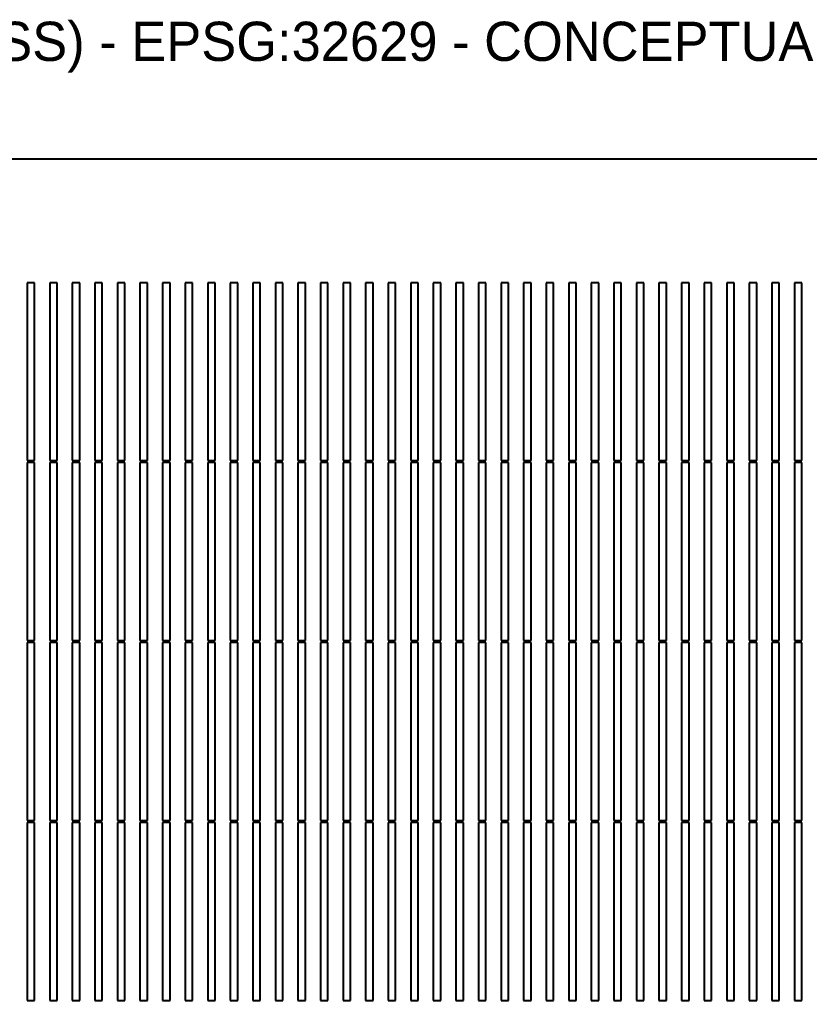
# Model space of a CAD drawing. Header units: metres. Extents: x 570524 to 572472, y 4163279 to 4164690.
# Drawn here: x 571719.2 to 571960.9, y 4164389.7 to 4164689.7 of the extents above; entities that cross this region are included whole.
import ezdxf

# ---------------------------------------------------------------- set-up
doc = ezdxf.new("R2010")
doc.units = ezdxf.units.M

msp = doc.modelspace()

# ---------------------------------------------------------------- linework, layer by layer
at = {"layer": 'BOUNDARY'}
msp.add_line((572439.442, 4164647.038), (570524.239, 4164647.038), dxfattribs=at)
at = {"layer": 'PV_TABLE'}
for p, q in [((571723.839, 4164609.205), (571721.561, 4164609.205)), ((571721.561, 4164609.205), (571721.561, 4164554.775)), ((571723.839, 4164554.775), (571723.839, 4164609.205)), ((571730.739, 4164609.205), (571728.461, 4164609.205)), ((571728.461, 4164609.205), (571728.461, 4164554.775)), ((571730.739, 4164554.775), (571730.739, 4164609.205)), ((571737.649, 4164609.205), (571735.371, 4164609.205)), ((571735.371, 4164609.205), (571735.371, 4164554.775)), ((571737.649, 4164554.775), (571737.649, 4164609.205)), ((571744.549, 4164609.205), (571742.271, 4164609.205)), ((571742.271, 4164609.205), (571742.271, 4164554.775)), ((571744.549, 4164554.775), (571744.549, 4164609.205)), ((571751.449, 4164609.205), (571749.171, 4164609.205)), ((571749.171, 4164609.205), (571749.171, 4164554.775)), ((571751.449, 4164554.775), (571751.449, 4164609.205)), ((571758.349, 4164609.205), (571756.071, 4164609.205)), ((571756.071, 4164609.205), (571756.071, 4164554.775)), ((571758.349, 4164554.775), (571758.349, 4164609.205)), ((571765.259, 4164609.205), (571762.981, 4164609.205)), ((571762.981, 4164609.205), (571762.981, 4164554.775)), ((571765.259, 4164554.775), (571765.259, 4164609.205)), ((571772.159, 4164609.205), (571769.881, 4164609.205)), ((571769.881, 4164609.205), (571769.881, 4164554.775)), ((571772.159, 4164554.775), (571772.159, 4164609.205)), ((571779.059, 4164609.205), (571776.781, 4164609.205)), ((571776.781, 4164609.205), (571776.781, 4164554.775)), ((571779.059, 4164554.775), (571779.059, 4164609.205)), ((571785.969, 4164609.205), (571783.691, 4164609.205)), ((571783.691, 4164609.205), (571783.691, 4164554.775)), ((571785.969, 4164554.775), (571785.969, 4164609.205)), ((571792.869, 4164609.205), (571790.591, 4164609.205)), ((571790.591, 4164609.205), (571790.591, 4164554.775)), ((571792.869, 4164554.775), (571792.869, 4164609.205)), ((571799.769, 4164609.205), (571797.491, 4164609.205)), ((571797.491, 4164609.205), (571797.491, 4164554.775)), ((571799.769, 4164554.775), (571799.769, 4164609.205)), ((571806.679, 4164609.205), (571804.401, 4164609.205)), ((571804.401, 4164609.205), (571804.401, 4164554.775)), ((571806.679, 4164554.775), (571806.679, 4164609.205)), ((571813.579, 4164609.205), (571811.301, 4164609.205)), ((571811.301, 4164609.205), (571811.301, 4164554.775)), ((571813.579, 4164554.775), (571813.579, 4164609.205)), ((571820.479, 4164609.205), (571818.201, 4164609.205)), ((571818.201, 4164609.205), (571818.201, 4164554.775)), ((571820.479, 4164554.775), (571820.479, 4164609.205)), ((571827.379, 4164609.205), (571825.101, 4164609.205)), ((571825.101, 4164609.205), (571825.101, 4164554.775)), ((571827.379, 4164554.775), (571827.379, 4164609.205)), ((571834.289, 4164609.205), (571832.011, 4164609.205)), ((571832.011, 4164609.205), (571832.011, 4164554.775)), ((571834.289, 4164554.775), (571834.289, 4164609.205)), ((571841.189, 4164609.205), (571838.911, 4164609.205)), ((571838.911, 4164609.205), (571838.911, 4164554.775)), ((571841.189, 4164554.775), (571841.189, 4164609.205)), ((571848.089, 4164609.205), (571845.811, 4164609.205)), ((571845.811, 4164609.205), (571845.811, 4164554.775)), ((571848.089, 4164554.775), (571848.089, 4164609.205)), ((571854.999, 4164609.205), (571852.721, 4164609.205)), ((571852.721, 4164609.205), (571852.721, 4164554.775)), ((571854.999, 4164554.775), (571854.999, 4164609.205)), ((571861.899, 4164609.205), (571859.621, 4164609.205)), ((571859.621, 4164609.205), (571859.621, 4164554.775)), ((571861.899, 4164554.775), (571861.899, 4164609.205)), ((571868.799, 4164609.205), (571866.521, 4164609.205)), ((571866.521, 4164609.205), (571866.521, 4164554.775)), ((571868.799, 4164554.775), (571868.799, 4164609.205)), ((571875.709, 4164609.205), (571873.431, 4164609.205)), ((571873.431, 4164609.205), (571873.431, 4164554.775)), ((571875.709, 4164554.775), (571875.709, 4164609.205)), ((571882.609, 4164609.205), (571880.331, 4164609.205)), ((571880.331, 4164609.205), (571880.331, 4164554.775)), ((571882.609, 4164554.775), (571882.609, 4164609.205)), ((571889.509, 4164609.205), (571887.231, 4164609.205)), ((571887.231, 4164609.205), (571887.231, 4164554.775)), ((571889.509, 4164554.775), (571889.509, 4164609.205)), ((571896.409, 4164609.205), (571894.131, 4164609.205)), ((571894.131, 4164609.205), (571894.131, 4164554.775)), ((571896.409, 4164554.775), (571896.409, 4164609.205)), ((571903.319, 4164609.205), (571901.041, 4164609.205)), ((571901.041, 4164609.205), (571901.041, 4164554.775)), ((571903.319, 4164554.775), (571903.319, 4164609.205)), ((571910.219, 4164609.205), (571907.941, 4164609.205)), ((571907.941, 4164609.205), (571907.941, 4164554.775)), ((571910.219, 4164554.775), (571910.219, 4164609.205)), ((571917.119, 4164609.205), (571914.841, 4164609.205)), ((571914.841, 4164609.205), (571914.841, 4164554.775)), ((571917.119, 4164554.775), (571917.119, 4164609.205)), ((571924.029, 4164609.205), (571921.751, 4164609.205)), ((571921.751, 4164609.205), (571921.751, 4164554.775)), ((571924.029, 4164554.775), (571924.029, 4164609.205)), ((571930.929, 4164609.205), (571928.651, 4164609.205)), ((571928.651, 4164609.205), (571928.651, 4164554.775)), ((571930.929, 4164554.775), (571930.929, 4164609.205)), ((571937.829, 4164609.205), (571935.551, 4164609.205)), ((571935.551, 4164609.205), (571935.551, 4164554.775)), ((571937.829, 4164554.775), (571937.829, 4164609.205)), ((571944.739, 4164609.205), (571942.461, 4164609.205)), ((571942.461, 4164609.205), (571942.461, 4164554.775)), ((571944.739, 4164554.775), (571944.739, 4164609.205)), ((571951.639, 4164609.205), (571949.361, 4164609.205)), ((571949.361, 4164609.205), (571949.361, 4164554.775)), ((571951.639, 4164554.775), (571951.639, 4164609.205)), ((571958.539, 4164609.205), (571956.261, 4164609.205)), ((571956.261, 4164609.205), (571956.261, 4164554.775)), ((571958.539, 4164554.775), (571958.539, 4164609.205)), ((571721.561, 4164554.775), (571723.839, 4164554.775)), ((571723.839, 4164554.175), (571721.561, 4164554.175)), ((571721.561, 4164554.175), (571721.561, 4164499.745)), ((571723.839, 4164499.745), (571723.839, 4164554.175)), ((571728.461, 4164554.775), (571730.739, 4164554.775)), ((571730.739, 4164554.175), (571728.461, 4164554.175)), ((571728.461, 4164554.175), (571728.461, 4164499.745)), ((571730.739, 4164499.745), (571730.739, 4164554.175)), ((571735.371, 4164554.775), (571737.649, 4164554.775)), ((571737.649, 4164554.175), (571735.371, 4164554.175)), ((571735.371, 4164554.175), (571735.371, 4164499.745)), ((571737.649, 4164499.745), (571737.649, 4164554.175)), ((571742.271, 4164554.775), (571744.549, 4164554.775)), ((571744.549, 4164554.175), (571742.271, 4164554.175)), ((571742.271, 4164554.175), (571742.271, 4164499.745)), ((571744.549, 4164499.745), (571744.549, 4164554.175)), ((571749.171, 4164554.775), (571751.449, 4164554.775)), ((571751.449, 4164554.175), (571749.171, 4164554.175)), ((571749.171, 4164554.175), (571749.171, 4164499.745)), ((571751.449, 4164499.745), (571751.449, 4164554.175)), ((571756.071, 4164554.775), (571758.349, 4164554.775)), ((571758.349, 4164554.175), (571756.071, 4164554.175)), ((571756.071, 4164554.175), (571756.071, 4164499.745)), ((571758.349, 4164499.745), (571758.349, 4164554.175)), ((571762.981, 4164554.775), (571765.259, 4164554.775)), ((571765.259, 4164554.175), (571762.981, 4164554.175)), ((571762.981, 4164554.175), (571762.981, 4164499.745)), ((571765.259, 4164499.745), (571765.259, 4164554.175)), ((571769.881, 4164554.775), (571772.159, 4164554.775)), ((571772.159, 4164554.175), (571769.881, 4164554.175)), ((571769.881, 4164554.175), (571769.881, 4164499.745)), ((571772.159, 4164499.745), (571772.159, 4164554.175)), ((571776.781, 4164554.775), (571779.059, 4164554.775)), ((571779.059, 4164554.175), (571776.781, 4164554.175)), ((571776.781, 4164554.175), (571776.781, 4164499.745)), ((571779.059, 4164499.745), (571779.059, 4164554.175)), ((571783.691, 4164554.775), (571785.969, 4164554.775)), ((571785.969, 4164554.175), (571783.691, 4164554.175)), ((571783.691, 4164554.175), (571783.691, 4164499.745)), ((571785.969, 4164499.745), (571785.969, 4164554.175)), ((571790.591, 4164554.775), (571792.869, 4164554.775)), ((571792.869, 4164554.175), (571790.591, 4164554.175)), ((571790.591, 4164554.175), (571790.591, 4164499.745)), ((571792.869, 4164499.745), (571792.869, 4164554.175)), ((571797.491, 4164554.775), (571799.769, 4164554.775)), ((571799.769, 4164554.175), (571797.491, 4164554.175)), ((571797.491, 4164554.175), (571797.491, 4164499.745)), ((571799.769, 4164499.745), (571799.769, 4164554.175)), ((571804.401, 4164554.775), (571806.679, 4164554.775)), ((571806.679, 4164554.175), (571804.401, 4164554.175)), ((571804.401, 4164554.175), (571804.401, 4164499.745)), ((571806.679, 4164499.745), (571806.679, 4164554.175)), ((571811.301, 4164554.775), (571813.579, 4164554.775)), ((571813.579, 4164554.175), (571811.301, 4164554.175)), ((571811.301, 4164554.175), (571811.301, 4164499.745)), ((571813.579, 4164499.745), (571813.579, 4164554.175)), ((571818.201, 4164554.775), (571820.479, 4164554.775)), ((571820.479, 4164554.175), (571818.201, 4164554.175)), ((571818.201, 4164554.175), (571818.201, 4164499.745)), ((571820.479, 4164499.745), (571820.479, 4164554.175)), ((571825.101, 4164554.775), (571827.379, 4164554.775)), ((571827.379, 4164554.175), (571825.101, 4164554.175)), ((571825.101, 4164554.175), (571825.101, 4164499.745)), ((571827.379, 4164499.745), (571827.379, 4164554.175)), ((571832.011, 4164554.775), (571834.289, 4164554.775)), ((571834.289, 4164554.175), (571832.011, 4164554.175)), ((571832.011, 4164554.175), (571832.011, 4164499.745)), ((571834.289, 4164499.745), (571834.289, 4164554.175)), ((571838.911, 4164554.775), (571841.189, 4164554.775)), ((571841.189, 4164554.175), (571838.911, 4164554.175)), ((571838.911, 4164554.175), (571838.911, 4164499.745)), ((571841.189, 4164499.745), (571841.189, 4164554.175)), ((571845.811, 4164554.775), (571848.089, 4164554.775)), ((571848.089, 4164554.175), (571845.811, 4164554.175)), ((571845.811, 4164554.175), (571845.811, 4164499.745)), ((571848.089, 4164499.745), (571848.089, 4164554.175)), ((571852.721, 4164554.775), (571854.999, 4164554.775)), ((571854.999, 4164554.175), (571852.721, 4164554.175)), ((571852.721, 4164554.175), (571852.721, 4164499.745)), ((571854.999, 4164499.745), (571854.999, 4164554.175)), ((571859.621, 4164554.775), (571861.899, 4164554.775)), ((571861.899, 4164554.175), (571859.621, 4164554.175)), ((571859.621, 4164554.175), (571859.621, 4164499.745)), ((571861.899, 4164499.745), (571861.899, 4164554.175)), ((571866.521, 4164554.775), (571868.799, 4164554.775)), ((571868.799, 4164554.175), (571866.521, 4164554.175)), ((571866.521, 4164554.175), (571866.521, 4164499.745)), ((571868.799, 4164499.745), (571868.799, 4164554.175)), ((571873.431, 4164554.775), (571875.709, 4164554.775)), ((571875.709, 4164554.175), (571873.431, 4164554.175)), ((571873.431, 4164554.175), (571873.431, 4164499.745)), ((571875.709, 4164499.745), (571875.709, 4164554.175)), ((571880.331, 4164554.775), (571882.609, 4164554.775)), ((571882.609, 4164554.175), (571880.331, 4164554.175)), ((571880.331, 4164554.175), (571880.331, 4164499.745)), ((571882.609, 4164499.745), (571882.609, 4164554.175)), ((571887.231, 4164554.775), (571889.509, 4164554.775)), ((571889.509, 4164554.175), (571887.231, 4164554.175)), ((571887.231, 4164554.175), (571887.231, 4164499.745)), ((571889.509, 4164499.745), (571889.509, 4164554.175)), ((571894.131, 4164554.775), (571896.409, 4164554.775)), ((571896.409, 4164554.175), (571894.131, 4164554.175)), ((571894.131, 4164554.175), (571894.131, 4164499.745)), ((571896.409, 4164499.745), (571896.409, 4164554.175)), ((571901.041, 4164554.775), (571903.319, 4164554.775)), ((571903.319, 4164554.175), (571901.041, 4164554.175)), ((571901.041, 4164554.175), (571901.041, 4164499.745)), ((571903.319, 4164499.745), (571903.319, 4164554.175)), ((571907.941, 4164554.775), (571910.219, 4164554.775)), ((571910.219, 4164554.175), (571907.941, 4164554.175)), ((571907.941, 4164554.175), (571907.941, 4164499.745)), ((571910.219, 4164499.745), (571910.219, 4164554.175)), ((571914.841, 4164554.775), (571917.119, 4164554.775)), ((571917.119, 4164554.175), (571914.841, 4164554.175)), ((571914.841, 4164554.175), (571914.841, 4164499.745)), ((571917.119, 4164499.745), (571917.119, 4164554.175)), ((571921.751, 4164554.775), (571924.029, 4164554.775)), ((571924.029, 4164554.175), (571921.751, 4164554.175)), ((571921.751, 4164554.175), (571921.751, 4164499.745)), ((571924.029, 4164499.745), (571924.029, 4164554.175)), ((571928.651, 4164554.775), (571930.929, 4164554.775)), ((571930.929, 4164554.175), (571928.651, 4164554.175)), ((571928.651, 4164554.175), (571928.651, 4164499.745)), ((571930.929, 4164499.745), (571930.929, 4164554.175)), ((571935.551, 4164554.775), (571937.829, 4164554.775)), ((571937.829, 4164554.175), (571935.551, 4164554.175)), ((571935.551, 4164554.175), (571935.551, 4164499.745)), ((571937.829, 4164499.745), (571937.829, 4164554.175)), ((571942.461, 4164554.775), (571944.739, 4164554.775)), ((571944.739, 4164554.175), (571942.461, 4164554.175)), ((571942.461, 4164554.175), (571942.461, 4164499.745)), ((571944.739, 4164499.745), (571944.739, 4164554.175)), ((571949.361, 4164554.775), (571951.639, 4164554.775)), ((571951.639, 4164554.175), (571949.361, 4164554.175)), ((571949.361, 4164554.175), (571949.361, 4164499.745)), ((571951.639, 4164499.745), (571951.639, 4164554.175)), ((571956.261, 4164554.775), (571958.539, 4164554.775)), ((571958.539, 4164554.175), (571956.261, 4164554.175)), ((571956.261, 4164554.175), (571956.261, 4164499.745)), ((571958.539, 4164499.745), (571958.539, 4164554.175)), ((571721.561, 4164499.745), (571723.839, 4164499.745)), ((571723.839, 4164499.135), (571721.561, 4164499.135)), ((571721.561, 4164499.135), (571721.561, 4164444.705)), ((571723.839, 4164444.705), (571723.839, 4164499.135)), ((571728.461, 4164499.745), (571730.739, 4164499.745)), ((571730.739, 4164499.135), (571728.461, 4164499.135)), ((571728.461, 4164499.135), (571728.461, 4164444.705)), ((571730.739, 4164444.705), (571730.739, 4164499.135)), ((571735.371, 4164499.745), (571737.649, 4164499.745)), ((571737.649, 4164499.135), (571735.371, 4164499.135)), ((571735.371, 4164499.135), (571735.371, 4164444.705)), ((571737.649, 4164444.705), (571737.649, 4164499.135)), ((571742.271, 4164499.745), (571744.549, 4164499.745)), ((571744.549, 4164499.135), (571742.271, 4164499.135)), ((571742.271, 4164499.135), (571742.271, 4164444.705)), ((571744.549, 4164444.705), (571744.549, 4164499.135)), ((571749.171, 4164499.745), (571751.449, 4164499.745)), ((571751.449, 4164499.135), (571749.171, 4164499.135)), ((571749.171, 4164499.135), (571749.171, 4164444.705)), ((571751.449, 4164444.705), (571751.449, 4164499.135)), ((571756.071, 4164499.745), (571758.349, 4164499.745)), ((571758.349, 4164499.135), (571756.071, 4164499.135)), ((571756.071, 4164499.135), (571756.071, 4164444.705)), ((571758.349, 4164444.705), (571758.349, 4164499.135)), ((571762.981, 4164499.745), (571765.259, 4164499.745)), ((571765.259, 4164499.135), (571762.981, 4164499.135)), ((571762.981, 4164499.135), (571762.981, 4164444.705)), ((571765.259, 4164444.705), (571765.259, 4164499.135)), ((571769.881, 4164499.745), (571772.159, 4164499.745)), ((571772.159, 4164499.135), (571769.881, 4164499.135)), ((571769.881, 4164499.135), (571769.881, 4164444.705)), ((571772.159, 4164444.705), (571772.159, 4164499.135)), ((571776.781, 4164499.745), (571779.059, 4164499.745)), ((571779.059, 4164499.135), (571776.781, 4164499.135)), ((571776.781, 4164499.135), (571776.781, 4164444.705)), ((571779.059, 4164444.705), (571779.059, 4164499.135)), ((571783.691, 4164499.745), (571785.969, 4164499.745)), ((571785.969, 4164499.135), (571783.691, 4164499.135)), ((571783.691, 4164499.135), (571783.691, 4164444.705)), ((571785.969, 4164444.705), (571785.969, 4164499.135)), ((571790.591, 4164499.745), (571792.869, 4164499.745)), ((571792.869, 4164499.135), (571790.591, 4164499.135)), ((571790.591, 4164499.135), (571790.591, 4164444.705)), ((571792.869, 4164444.705), (571792.869, 4164499.135)), ((571797.491, 4164499.745), (571799.769, 4164499.745)), ((571799.769, 4164499.135), (571797.491, 4164499.135)), ((571797.491, 4164499.135), (571797.491, 4164444.705)), ((571799.769, 4164444.705), (571799.769, 4164499.135)), ((571804.401, 4164499.745), (571806.679, 4164499.745)), ((571806.679, 4164499.135), (571804.401, 4164499.135)), ((571804.401, 4164499.135), (571804.401, 4164444.705)), ((571806.679, 4164444.705), (571806.679, 4164499.135)), ((571811.301, 4164499.745), (571813.579, 4164499.745)), ((571813.579, 4164499.135), (571811.301, 4164499.135)), ((571811.301, 4164499.135), (571811.301, 4164444.705)), ((571813.579, 4164444.705), (571813.579, 4164499.135)), ((571818.201, 4164499.745), (571820.479, 4164499.745)), ((571820.479, 4164499.135), (571818.201, 4164499.135)), ((571818.201, 4164499.135), (571818.201, 4164444.705)), ((571820.479, 4164444.705), (571820.479, 4164499.135)), ((571825.101, 4164499.745), (571827.379, 4164499.745)), ((571827.379, 4164499.135), (571825.101, 4164499.135)), ((571825.101, 4164499.135), (571825.101, 4164444.705)), ((571827.379, 4164444.705), (571827.379, 4164499.135)), ((571832.011, 4164499.745), (571834.289, 4164499.745)), ((571834.289, 4164499.135), (571832.011, 4164499.135)), ((571832.011, 4164499.135), (571832.011, 4164444.705)), ((571834.289, 4164444.705), (571834.289, 4164499.135)), ((571838.911, 4164499.745), (571841.189, 4164499.745)), ((571841.189, 4164499.135), (571838.911, 4164499.135)), ((571838.911, 4164499.135), (571838.911, 4164444.705)), ((571841.189, 4164444.705), (571841.189, 4164499.135)), ((571845.811, 4164499.745), (571848.089, 4164499.745)), ((571848.089, 4164499.135), (571845.811, 4164499.135)), ((571845.811, 4164499.135), (571845.811, 4164444.705)), ((571848.089, 4164444.705), (571848.089, 4164499.135)), ((571852.721, 4164499.745), (571854.999, 4164499.745)), ((571854.999, 4164499.135), (571852.721, 4164499.135)), ((571852.721, 4164499.135), (571852.721, 4164444.705)), ((571854.999, 4164444.705), (571854.999, 4164499.135)), ((571859.621, 4164499.745), (571861.899, 4164499.745)), ((571861.899, 4164499.135), (571859.621, 4164499.135)), ((571859.621, 4164499.135), (571859.621, 4164444.705)), ((571861.899, 4164444.705), (571861.899, 4164499.135)), ((571866.521, 4164499.745), (571868.799, 4164499.745)), ((571868.799, 4164499.135), (571866.521, 4164499.135)), ((571866.521, 4164499.135), (571866.521, 4164444.705)), ((571868.799, 4164444.705), (571868.799, 4164499.135)), ((571873.431, 4164499.745), (571875.709, 4164499.745)), ((571875.709, 4164499.135), (571873.431, 4164499.135)), ((571873.431, 4164499.135), (571873.431, 4164444.705)), ((571875.709, 4164444.705), (571875.709, 4164499.135)), ((571880.331, 4164499.745), (571882.609, 4164499.745)), ((571882.609, 4164499.135), (571880.331, 4164499.135)), ((571880.331, 4164499.135), (571880.331, 4164444.705)), ((571882.609, 4164444.705), (571882.609, 4164499.135)), ((571887.231, 4164499.745), (571889.509, 4164499.745)), ((571889.509, 4164499.135), (571887.231, 4164499.135)), ((571887.231, 4164499.135), (571887.231, 4164444.705)), ((571889.509, 4164444.705), (571889.509, 4164499.135)), ((571894.131, 4164499.745), (571896.409, 4164499.745)), ((571896.409, 4164499.135), (571894.131, 4164499.135)), ((571894.131, 4164499.135), (571894.131, 4164444.705)), ((571896.409, 4164444.705), (571896.409, 4164499.135)), ((571901.041, 4164499.745), (571903.319, 4164499.745)), ((571903.319, 4164499.135), (571901.041, 4164499.135)), ((571901.041, 4164499.135), (571901.041, 4164444.705)), ((571903.319, 4164444.705), (571903.319, 4164499.135)), ((571907.941, 4164499.745), (571910.219, 4164499.745)), ((571910.219, 4164499.135), (571907.941, 4164499.135)), ((571907.941, 4164499.135), (571907.941, 4164444.705)), ((571910.219, 4164444.705), (571910.219, 4164499.135)), ((571914.841, 4164499.745), (571917.119, 4164499.745)), ((571917.119, 4164499.135), (571914.841, 4164499.135)), ((571914.841, 4164499.135), (571914.841, 4164444.705)), ((571917.119, 4164444.705), (571917.119, 4164499.135)), ((571921.751, 4164499.745), (571924.029, 4164499.745)), ((571924.029, 4164499.135), (571921.751, 4164499.135)), ((571921.751, 4164499.135), (571921.751, 4164444.705)), ((571924.029, 4164444.705), (571924.029, 4164499.135)), ((571928.651, 4164499.745), (571930.929, 4164499.745)), ((571930.929, 4164499.135), (571928.651, 4164499.135)), ((571928.651, 4164499.135), (571928.651, 4164444.705)), ((571930.929, 4164444.705), (571930.929, 4164499.135)), ((571935.551, 4164499.745), (571937.829, 4164499.745)), ((571937.829, 4164499.135), (571935.551, 4164499.135)), ((571935.551, 4164499.135), (571935.551, 4164444.705)), ((571937.829, 4164444.705), (571937.829, 4164499.135)), ((571942.461, 4164499.745), (571944.739, 4164499.745)), ((571944.739, 4164499.135), (571942.461, 4164499.135)), ((571942.461, 4164499.135), (571942.461, 4164444.705)), ((571944.739, 4164444.705), (571944.739, 4164499.135)), ((571949.361, 4164499.745), (571951.639, 4164499.745)), ((571951.639, 4164499.135), (571949.361, 4164499.135)), ((571949.361, 4164499.135), (571949.361, 4164444.705)), ((571951.639, 4164444.705), (571951.639, 4164499.135)), ((571956.261, 4164499.745), (571958.539, 4164499.745)), ((571958.539, 4164499.135), (571956.261, 4164499.135)), ((571956.261, 4164499.135), (571956.261, 4164444.705)), ((571958.539, 4164444.705), (571958.539, 4164499.135)), ((571721.561, 4164444.705), (571723.839, 4164444.705)), ((571728.461, 4164444.705), (571730.739, 4164444.705)), ((571735.371, 4164444.705), (571737.649, 4164444.705)), ((571742.271, 4164444.705), (571744.549, 4164444.705)), ((571749.171, 4164444.705), (571751.449, 4164444.705)), ((571756.071, 4164444.705), (571758.349, 4164444.705)), ((571762.981, 4164444.705), (571765.259, 4164444.705)), ((571769.881, 4164444.705), (571772.159, 4164444.705)), ((571776.781, 4164444.705), (571779.059, 4164444.705)), ((571783.691, 4164444.705), (571785.969, 4164444.705)), ((571790.591, 4164444.705), (571792.869, 4164444.705)), ((571797.491, 4164444.705), (571799.769, 4164444.705)), ((571804.401, 4164444.705), (571806.679, 4164444.705)), ((571811.301, 4164444.705), (571813.579, 4164444.705)), ((571818.201, 4164444.705), (571820.479, 4164444.705)), ((571825.101, 4164444.705), (571827.379, 4164444.705)), ((571832.011, 4164444.705), (571834.289, 4164444.705)), ((571838.911, 4164444.705), (571841.189, 4164444.705)), ((571845.811, 4164444.705), (571848.089, 4164444.705)), ((571852.721, 4164444.705), (571854.999, 4164444.705)), ((571859.621, 4164444.705), (571861.899, 4164444.705)), ((571866.521, 4164444.705), (571868.799, 4164444.705)), ((571873.431, 4164444.705), (571875.709, 4164444.705)), ((571880.331, 4164444.705), (571882.609, 4164444.705)), ((571887.231, 4164444.705), (571889.509, 4164444.705)), ((571894.131, 4164444.705), (571896.409, 4164444.705)), ((571901.041, 4164444.705), (571903.319, 4164444.705)), ((571907.941, 4164444.705), (571910.219, 4164444.705)), ((571914.841, 4164444.705), (571917.119, 4164444.705)), ((571921.751, 4164444.705), (571924.029, 4164444.705)), ((571928.651, 4164444.705), (571930.929, 4164444.705)), ((571935.551, 4164444.705), (571937.829, 4164444.705)), ((571942.461, 4164444.705), (571944.739, 4164444.705)), ((571949.361, 4164444.705), (571951.639, 4164444.705)), ((571956.261, 4164444.705), (571958.539, 4164444.705)), ((571723.839, 4164444.105), (571721.561, 4164444.105)), ((571721.561, 4164444.105), (571721.561, 4164389.675)), ((571723.839, 4164389.675), (571723.839, 4164444.105)), ((571730.739, 4164444.105), (571728.461, 4164444.105)), ((571728.461, 4164444.105), (571728.461, 4164389.675)), ((571730.739, 4164389.675), (571730.739, 4164444.105)), ((571737.649, 4164444.105), (571735.371, 4164444.105)), ((571735.371, 4164444.105), (571735.371, 4164389.675)), ((571737.649, 4164389.675), (571737.649, 4164444.105)), ((571744.549, 4164444.105), (571742.271, 4164444.105)), ((571742.271, 4164444.105), (571742.271, 4164389.675)), ((571744.549, 4164389.675), (571744.549, 4164444.105)), ((571751.449, 4164444.105), (571749.171, 4164444.105)), ((571749.171, 4164444.105), (571749.171, 4164389.675)), ((571751.449, 4164389.675), (571751.449, 4164444.105)), ((571758.349, 4164444.105), (571756.071, 4164444.105)), ((571756.071, 4164444.105), (571756.071, 4164389.675)), ((571758.349, 4164389.675), (571758.349, 4164444.105)), ((571765.259, 4164444.105), (571762.981, 4164444.105)), ((571762.981, 4164444.105), (571762.981, 4164389.675)), ((571765.259, 4164389.675), (571765.259, 4164444.105)), ((571772.159, 4164444.105), (571769.881, 4164444.105)), ((571769.881, 4164444.105), (571769.881, 4164389.675)), ((571772.159, 4164389.675), (571772.159, 4164444.105)), ((571779.059, 4164444.105), (571776.781, 4164444.105)), ((571776.781, 4164444.105), (571776.781, 4164389.675)), ((571779.059, 4164389.675), (571779.059, 4164444.105)), ((571785.969, 4164444.105), (571783.691, 4164444.105)), ((571783.691, 4164444.105), (571783.691, 4164389.675)), ((571785.969, 4164389.675), (571785.969, 4164444.105)), ((571792.869, 4164444.105), (571790.591, 4164444.105)), ((571790.591, 4164444.105), (571790.591, 4164389.675)), ((571792.869, 4164389.675), (571792.869, 4164444.105)), ((571799.769, 4164444.105), (571797.491, 4164444.105)), ((571797.491, 4164444.105), (571797.491, 4164389.675)), ((571799.769, 4164389.675), (571799.769, 4164444.105)), ((571806.679, 4164444.105), (571804.401, 4164444.105)), ((571804.401, 4164444.105), (571804.401, 4164389.675)), ((571806.679, 4164389.675), (571806.679, 4164444.105)), ((571813.579, 4164444.105), (571811.301, 4164444.105)), ((571811.301, 4164444.105), (571811.301, 4164389.675)), ((571813.579, 4164389.675), (571813.579, 4164444.105)), ((571820.479, 4164444.105), (571818.201, 4164444.105)), ((571818.201, 4164444.105), (571818.201, 4164389.675)), ((571820.479, 4164389.675), (571820.479, 4164444.105)), ((571827.379, 4164444.105), (571825.101, 4164444.105)), ((571825.101, 4164444.105), (571825.101, 4164389.675)), ((571827.379, 4164389.675), (571827.379, 4164444.105)), ((571834.289, 4164444.105), (571832.011, 4164444.105)), ((571832.011, 4164444.105), (571832.011, 4164389.675)), ((571834.289, 4164389.675), (571834.289, 4164444.105)), ((571841.189, 4164444.105), (571838.911, 4164444.105)), ((571838.911, 4164444.105), (571838.911, 4164389.675)), ((571841.189, 4164389.675), (571841.189, 4164444.105)), ((571848.089, 4164444.105), (571845.811, 4164444.105)), ((571845.811, 4164444.105), (571845.811, 4164389.675)), ((571848.089, 4164389.675), (571848.089, 4164444.105)), ((571854.999, 4164444.105), (571852.721, 4164444.105)), ((571852.721, 4164444.105), (571852.721, 4164389.675)), ((571854.999, 4164389.675), (571854.999, 4164444.105)), ((571861.899, 4164444.105), (571859.621, 4164444.105)), ((571859.621, 4164444.105), (571859.621, 4164389.675)), ((571861.899, 4164389.675), (571861.899, 4164444.105)), ((571868.799, 4164444.105), (571866.521, 4164444.105)), ((571866.521, 4164444.105), (571866.521, 4164389.675)), ((571868.799, 4164389.675), (571868.799, 4164444.105)), ((571875.709, 4164444.105), (571873.431, 4164444.105)), ((571873.431, 4164444.105), (571873.431, 4164389.675)), ((571875.709, 4164389.675), (571875.709, 4164444.105)), ((571882.609, 4164444.105), (571880.331, 4164444.105)), ((571880.331, 4164444.105), (571880.331, 4164389.675)), ((571882.609, 4164389.675), (571882.609, 4164444.105)), ((571889.509, 4164444.105), (571887.231, 4164444.105)), ((571887.231, 4164444.105), (571887.231, 4164389.675)), ((571889.509, 4164389.675), (571889.509, 4164444.105)), ((571896.409, 4164444.105), (571894.131, 4164444.105)), ((571894.131, 4164444.105), (571894.131, 4164389.675)), ((571896.409, 4164389.675), (571896.409, 4164444.105)), ((571903.319, 4164444.105), (571901.041, 4164444.105)), ((571901.041, 4164444.105), (571901.041, 4164389.675)), ((571903.319, 4164389.675), (571903.319, 4164444.105)), ((571910.219, 4164444.105), (571907.941, 4164444.105)), ((571907.941, 4164444.105), (571907.941, 4164389.675)), ((571910.219, 4164389.675), (571910.219, 4164444.105)), ((571917.119, 4164444.105), (571914.841, 4164444.105)), ((571914.841, 4164444.105), (571914.841, 4164389.675)), ((571917.119, 4164389.675), (571917.119, 4164444.105)), ((571924.029, 4164444.105), (571921.751, 4164444.105)), ((571921.751, 4164444.105), (571921.751, 4164389.675)), ((571924.029, 4164389.675), (571924.029, 4164444.105)), ((571930.929, 4164444.105), (571928.651, 4164444.105)), ((571928.651, 4164444.105), (571928.651, 4164389.675)), ((571930.929, 4164389.675), (571930.929, 4164444.105)), ((571937.829, 4164444.105), (571935.551, 4164444.105)), ((571935.551, 4164444.105), (571935.551, 4164389.675)), ((571937.829, 4164389.675), (571937.829, 4164444.105)), ((571944.739, 4164444.105), (571942.461, 4164444.105)), ((571942.461, 4164444.105), (571942.461, 4164389.675)), ((571944.739, 4164389.675), (571944.739, 4164444.105)), ((571951.639, 4164444.105), (571949.361, 4164444.105)), ((571949.361, 4164444.105), (571949.361, 4164389.675)), ((571951.639, 4164389.675), (571951.639, 4164444.105)), ((571958.539, 4164444.105), (571956.261, 4164444.105)), ((571956.261, 4164444.105), (571956.261, 4164389.675)), ((571958.539, 4164389.675), (571958.539, 4164444.105)), ((571721.561, 4164389.675), (571723.839, 4164389.675)), ((571728.461, 4164389.675), (571730.739, 4164389.675)), ((571735.371, 4164389.675), (571737.649, 4164389.675)), ((571742.271, 4164389.675), (571744.549, 4164389.675)), ((571749.171, 4164389.675), (571751.449, 4164389.675)), ((571756.071, 4164389.675), (571758.349, 4164389.675)), ((571762.981, 4164389.675), (571765.259, 4164389.675)), ((571769.881, 4164389.675), (571772.159, 4164389.675)), ((571776.781, 4164389.675), (571779.059, 4164389.675)), ((571783.691, 4164389.675), (571785.969, 4164389.675)), ((571790.591, 4164389.675), (571792.869, 4164389.675)), ((571797.491, 4164389.675), (571799.769, 4164389.675)), ((571804.401, 4164389.675), (571806.679, 4164389.675)), ((571811.301, 4164389.675), (571813.579, 4164389.675)), ((571818.201, 4164389.675), (571820.479, 4164389.675)), ((571825.101, 4164389.675), (571827.379, 4164389.675)), ((571832.011, 4164389.675), (571834.289, 4164389.675)), ((571838.911, 4164389.675), (571841.189, 4164389.675)), ((571845.811, 4164389.675), (571848.089, 4164389.675)), ((571852.721, 4164389.675), (571854.999, 4164389.675)), ((571859.621, 4164389.675), (571861.899, 4164389.675)), ((571866.521, 4164389.675), (571868.799, 4164389.675)), ((571873.431, 4164389.675), (571875.709, 4164389.675)), ((571880.331, 4164389.675), (571882.609, 4164389.675)), ((571887.231, 4164389.675), (571889.509, 4164389.675)), ((571894.131, 4164389.675), (571896.409, 4164389.675)), ((571901.041, 4164389.675), (571903.319, 4164389.675)), ((571907.941, 4164389.675), (571910.219, 4164389.675)), ((571914.841, 4164389.675), (571917.119, 4164389.675)), ((571921.751, 4164389.675), (571924.029, 4164389.675)), ((571928.651, 4164389.675), (571930.929, 4164389.675)), ((571935.551, 4164389.675), (571937.829, 4164389.675)), ((571942.461, 4164389.675), (571944.739, 4164389.675)), ((571949.361, 4164389.675), (571951.639, 4164389.675)), ((571956.261, 4164389.675), (571958.539, 4164389.675))]:
    msp.add_line(p, q, dxfattribs=at)

# ---------------------------------------------------------------- texts
at = {"layer": 'TEXT'}
msp.add_text('Solara Alentejo Hybrid (PV + BESS) - EPSG:32629 - CONCEPTUAL, NOT FOR CONSTRUCTION', height=12, dxfattribs=at).set_placement((571481.84, 4164677.038))

doc.saveas('drawing.dxf')
